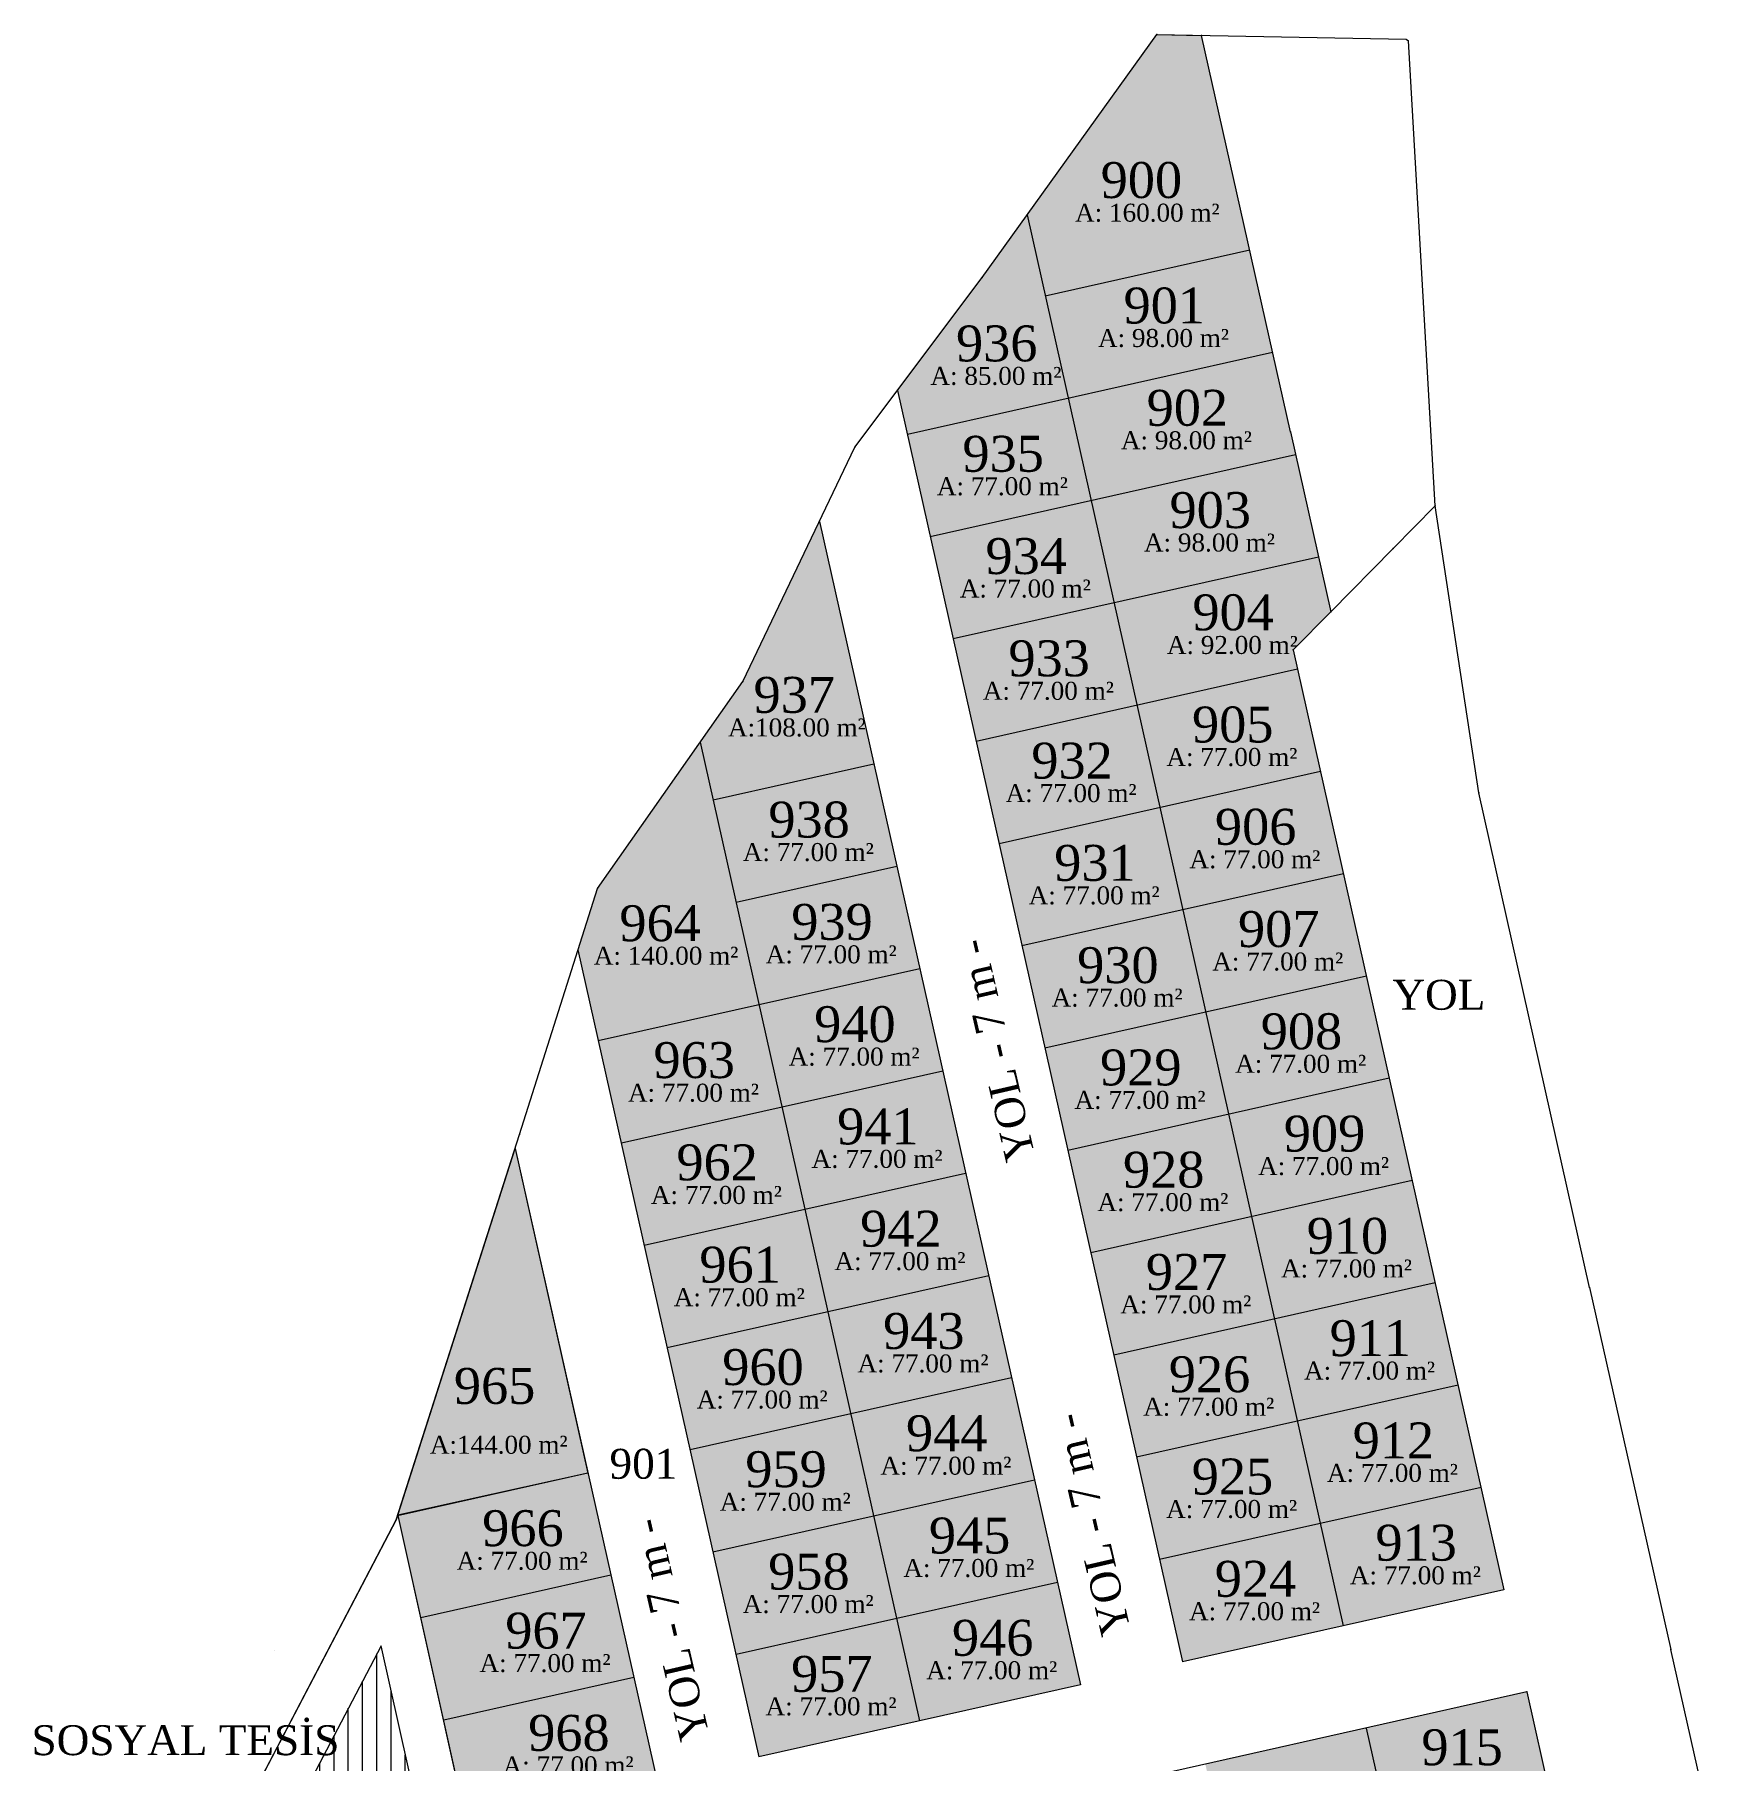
# Model space of a CAD drawing. Header units: metres. Extents: x 479883 to 480038, y 4463406 to 4463676.
# Drawn here: x 479899 to 480010.9, y 4463560.7 to 4463676 of the extents above; entities that cross this region are included whole.
import ezdxf

# ---------------------------------------------------------------- set-up
doc = ezdxf.new("R2010")
doc.units = ezdxf.units.M
doc.layers.get('0').update_dxf_attribs({"color": 5, "lineweight": 0})
for name, color, linetype, lineweight in [('DETAY_YOL_YAZI', 6, 'Continuous', 0), ('NOKTA_PARSEL', 1, 'Continuous', 0), ('PARSEL_HAT', 150, 'Continuous', 0), ('PARSEL_İPTAL', 254, 'Continuous', 0), ('PARSEL_NO', 4, 'Continuous', 0), ('YAZI', 3, 'Continuous', 0)]:
    doc.layers.add(name, color=color, linetype=linetype, lineweight=lineweight)
doc.styles.get("Standard").update_dxf_attribs({"font": 'TimesNewRoman.ttf'})

msp = doc.modelspace()

# ---------------------------------------------------------------- hatches: boundary and pattern name
h = msp.add_hatch(color=5)
h.dxf.hatch_style = 1
h.paths.add_polyline_path([(479976.96, 4463675.92), (479973.97, 4463675.98), (479965.31, 4463663.93), (479966.52, 4463658.5), (479980.18, 4463661.57)])
h = msp.add_hatch(color=1)
h.dxf.hatch_style = 1
h.paths.add_polyline_path([(479965.31, 4463663.93), (479962.31, 4463659.76), (479956.66, 4463652.21), (479957.32, 4463649.27), (479968.05, 4463651.67)])
h = msp.add_hatch(color=1)
h.dxf.hatch_style = 1
h.paths.add_polyline_path([(479981.71, 4463654.74), (479980.18, 4463661.57), (479966.52, 4463658.5), (479968.05, 4463651.67)])
h = msp.add_hatch(color=5)
h.dxf.hatch_style = 1
h.paths.add_polyline_path([(479983.24, 4463647.91), (479982.9, 4463649.45), (479981.71, 4463654.74), (479968.05, 4463651.67), (479969.58, 4463644.84)])
h = msp.add_hatch(color=5)
h.dxf.hatch_style = 1
h.paths.add_polyline_path([(479968.05, 4463651.67), (479957.32, 4463649.27), (479958.85, 4463642.44), (479969.58, 4463644.84)])
h = msp.add_hatch(color=1)
h.dxf.hatch_style = 1
h.paths.add_polyline_path([(479983.24, 4463647.91), (479969.58, 4463644.84), (479971.11, 4463638.01), (479984.77, 4463641.08)])
h = msp.add_hatch(color=1)
h.dxf.hatch_style = 1
h.paths.add_polyline_path([(479969.58, 4463644.84), (479958.85, 4463642.44), (479960.38, 4463635.61), (479971.11, 4463638.01)])
h = msp.add_hatch(color=1)
h.dxf.hatch_style = 1
h.paths.add_polyline_path([(479951.45, 4463643.46), (479946.34, 4463632.77), (479943.48, 4463628.71), (479944.35, 4463624.84), (479955.09, 4463627.24)])
h = msp.add_hatch(color=1)
h.dxf.hatch_style = 1
h.paths.add_polyline_path([(479985.59, 4463637.43), (479984.77, 4463641.08), (479971.11, 4463638.01), (479972.65, 4463631.18), (479983.38, 4463633.59), (479983.09, 4463634.89)])
h = msp.add_hatch(color=5)
h.dxf.hatch_style = 1
h.paths.add_polyline_path([(479971.11, 4463638.01), (479960.38, 4463635.61), (479961.91, 4463628.77), (479972.65, 4463631.18)])
h = msp.add_hatch(color=1)
h.dxf.hatch_style = 1
h.paths.add_polyline_path([(479983.38, 4463633.59), (479972.65, 4463631.18), (479974.18, 4463624.35), (479984.91, 4463626.76)])
h = msp.add_hatch(color=5)
h.dxf.hatch_style = 1
h.paths.add_polyline_path([(479972.65, 4463631.18), (479961.91, 4463628.77), (479963.44, 4463621.94), (479974.18, 4463624.35)])
h = msp.add_hatch(color=1)
h.dxf.hatch_style = 1
h.paths.add_polyline_path([(479943.48, 4463628.71), (479936.62, 4463618.94), (479935.32, 4463614.84), (479936.68, 4463608.77), (479947.42, 4463611.18)])
h = msp.add_hatch(color=1)
h.dxf.hatch_style = 1
h.paths.add_polyline_path([(479955.09, 4463627.24), (479944.35, 4463624.84), (479945.88, 4463618.01), (479956.62, 4463620.41)])
h = msp.add_hatch(color=5)
h.dxf.hatch_style = 1
h.paths.add_polyline_path([(479984.91, 4463626.76), (479974.18, 4463624.35), (479975.71, 4463617.52), (479986.44, 4463619.93)])
h = msp.add_hatch(color=5)
h.dxf.hatch_style = 1
h.paths.add_polyline_path([(479974.18, 4463624.35), (479963.44, 4463621.94), (479964.97, 4463615.11), (479975.71, 4463617.52)])
h = msp.add_hatch(color=1)
h.dxf.hatch_style = 1
h.paths.add_polyline_path([(479956.62, 4463620.41), (479945.88, 4463618.01), (479947.42, 4463611.18), (479958.15, 4463613.58)])
h = msp.add_hatch(color=5)
h.dxf.hatch_style = 1
h.paths.add_polyline_path([(479986.44, 4463619.93), (479975.71, 4463617.52), (479977.24, 4463610.69), (479987.97, 4463613.1)])
h = msp.add_hatch(color=1)
h.dxf.hatch_style = 1
h.paths.add_polyline_path([(479975.71, 4463617.52), (479964.97, 4463615.11), (479966.51, 4463608.28), (479977.24, 4463610.69)])
h = msp.add_hatch(color=5)
h.dxf.hatch_style = 1
h.paths.add_polyline_path([(479958.15, 4463613.58), (479947.42, 4463611.18), (479948.95, 4463604.35), (479959.68, 4463606.75)])
h = msp.add_hatch(color=5)
h.dxf.hatch_style = 1
h.paths.add_polyline_path([(479987.97, 4463613.1), (479977.24, 4463610.69), (479978.77, 4463603.86), (479989.5, 4463606.27)])
h = msp.add_hatch(color=1)
h.dxf.hatch_style = 1
h.paths.add_polyline_path([(479947.42, 4463611.18), (479936.68, 4463608.77), (479938.22, 4463601.94), (479948.95, 4463604.35)])
h = msp.add_hatch(color=5)
h.dxf.hatch_style = 1
h.paths.add_polyline_path([(479977.24, 4463610.69), (479966.51, 4463608.28), (479968.04, 4463601.45), (479978.77, 4463603.86)])
h = msp.add_hatch(color=5)
h.dxf.hatch_style = 1
h.paths.add_polyline_path([(479959.68, 4463606.75), (479948.95, 4463604.35), (479950.48, 4463597.51), (479961.21, 4463599.92)])
h = msp.add_hatch(color=5)
h.dxf.hatch_style = 1
h.paths.add_polyline_path([(479989.5, 4463606.27), (479978.77, 4463603.86), (479980.3, 4463597.03), (479991.03, 4463599.44)])
h = msp.add_hatch(color=1)
h.dxf.hatch_style = 1
h.paths.add_polyline_path([(479948.95, 4463604.35), (479938.22, 4463601.94), (479939.75, 4463595.11), (479950.48, 4463597.51)])
h = msp.add_hatch(color=5)
h.dxf.hatch_style = 1
h.paths.add_polyline_path([(479978.77, 4463603.86), (479968.04, 4463601.45), (479969.57, 4463594.62), (479980.3, 4463597.03)])
h = msp.add_hatch(color=2)
h.dxf.hatch_style = 1
h.paths.add_polyline_path([(479931.12, 4463601.58), (479923.3, 4463577.09), (479935.98, 4463579.91)])
h = msp.add_hatch(color=5)
h.dxf.hatch_style = 1
h.paths.add_polyline_path([(479961.21, 4463599.92), (479950.48, 4463597.51), (479952.01, 4463590.68), (479962.75, 4463593.09)])
h = msp.add_hatch(color=5)
h.dxf.hatch_style = 1
h.paths.add_polyline_path([(479991.03, 4463599.44), (479980.3, 4463597.03), (479981.83, 4463590.2), (479992.56, 4463592.61)])
h = msp.add_hatch(color=5)
h.dxf.hatch_style = 1
h.paths.add_polyline_path([(479950.48, 4463597.51), (479939.75, 4463595.11), (479941.28, 4463588.28), (479952.01, 4463590.68)])
h = msp.add_hatch(color=5)
h.dxf.hatch_style = 1
h.paths.add_polyline_path([(479980.3, 4463597.03), (479969.57, 4463594.62), (479971.1, 4463587.79), (479981.83, 4463590.2)])
h = msp.add_hatch(color=5)
h.dxf.hatch_style = 1
h.paths.add_polyline_path([(479964.28, 4463586.26), (479962.75, 4463593.09), (479952.01, 4463590.68), (479953.55, 4463583.85)])
h = msp.add_hatch(color=5)
h.dxf.hatch_style = 1
h.paths.add_polyline_path([(479992.56, 4463592.61), (479981.83, 4463590.2), (479983.36, 4463583.37), (479994.1, 4463585.78)])
h = msp.add_hatch(color=5)
h.dxf.hatch_style = 1
h.paths.add_polyline_path([(479952.01, 4463590.68), (479941.28, 4463588.28), (479942.81, 4463581.45), (479953.55, 4463583.85)])
h = msp.add_hatch(color=5)
h.dxf.hatch_style = 1
h.paths.add_polyline_path([(479981.83, 4463590.2), (479971.1, 4463587.79), (479972.63, 4463580.96), (479983.36, 4463583.37)])
h = msp.add_hatch(color=5)
h.dxf.hatch_style = 1
h.paths.add_polyline_path([(479964.28, 4463586.26), (479953.55, 4463583.85), (479955.08, 4463577.02), (479965.81, 4463579.43)])
h = msp.add_hatch(color=5)
h.dxf.hatch_style = 1
h.paths.add_polyline_path([(479995.63, 4463578.95), (479994.1, 4463585.78), (479983.36, 4463583.37), (479984.89, 4463576.54)])
h = msp.add_hatch(color=5)
h.dxf.hatch_style = 1
h.paths.add_polyline_path([(479953.55, 4463583.85), (479942.81, 4463581.45), (479944.34, 4463574.62), (479955.08, 4463577.02)])
h = msp.add_hatch(color=5)
h.dxf.hatch_style = 1
h.paths.add_polyline_path([(479983.36, 4463583.37), (479972.63, 4463580.96), (479974.16, 4463574.13), (479984.89, 4463576.54)])
h = msp.add_hatch(color=5)
h.dxf.hatch_style = 1
h.paths.add_polyline_path([(479935.98, 4463579.91), (479923.31, 4463577.07), (479924.83, 4463570.24), (479937.51, 4463573.08)])
h = msp.add_hatch(color=5)
h.dxf.hatch_style = 1
h.paths.add_polyline_path([(479965.81, 4463579.43), (479955.08, 4463577.02), (479956.61, 4463570.19), (479967.34, 4463572.6)])
h = msp.add_hatch(color=1)
h.dxf.hatch_style = 1
h.paths.add_polyline_path([(479995.63, 4463578.95), (479984.89, 4463576.54), (479986.42, 4463569.71), (479997.16, 4463572.12)])
h = msp.add_hatch(color=5)
h.dxf.hatch_style = 1
h.paths.add_polyline_path([(479955.08, 4463577.02), (479944.34, 4463574.62), (479945.88, 4463567.79), (479956.61, 4463570.19)])
h = msp.add_hatch(color=5)
h.dxf.hatch_style = 1
h.paths.add_polyline_path([(479984.89, 4463576.54), (479974.16, 4463574.13), (479975.69, 4463567.3), (479986.42, 4463569.71)])
h = msp.add_hatch(color=5)
h.dxf.hatch_style = 1
h.paths.add_polyline_path([(479937.51, 4463573.08), (479924.83, 4463570.24), (479926.36, 4463563.41), (479939.05, 4463566.25)])
h = msp.add_hatch(color=1)
h.dxf.hatch_style = 1
h.paths.add_polyline_path([(479967.34, 4463572.6), (479956.61, 4463570.19), (479958.14, 4463563.36), (479968.88, 4463565.77)])
h = msp.add_hatch(color=1)
h.dxf.hatch_style = 1
h.paths.add_polyline_path([(479956.61, 4463570.19), (479945.88, 4463567.79), (479947.41, 4463560.96), (479958.14, 4463563.36)])
h = msp.add_hatch()
h.set_pattern_fill('ANSI31', color=0, scale=0.3, angle=45)
h.paths.add_polyline_path([(479922.17, 4463568.38), (479911.99, 4463548.91), (479925.82, 4463552.01)])
h = msp.add_hatch(color=1)
h.dxf.hatch_style = 1
h.paths.add_polyline_path([(479939.05, 4463566.25), (479926.36, 4463563.41), (479927.88, 4463556.57), (479940.58, 4463559.42)])
h = msp.add_hatch(color=5)
h.dxf.hatch_style = 1
h.paths.add_polyline_path([(479998.69, 4463565.29), (479987.96, 4463562.88), (479989.49, 4463556.05), (480000.22, 4463558.45)])
h = msp.add_hatch(color=5)
h.dxf.hatch_style = 1
h.paths.add_polyline_path([(479987.96, 4463562.88), (479977.22, 4463560.47), (479978.75, 4463553.64), (479989.49, 4463556.05)])

# ---------------------------------------------------------------- linework, layer by layer
at = {"color": 152, "true_color": 0x2776bb}
for p, q in [((479990.63, 4463675.67), (479990.79, 4463675.55)), ((479992.57, 4463644.5), (479990.79, 4463675.55)), ((479995.48, 4463625.33), (479992.57, 4463644.5)), ((480010.89, 4463556.59), (480008.3, 4463568.12))]:
    msp.add_line(p, q, dxfattribs=at)
msp.add_lwpolyline([(479931.12, 4463601.58), (479935.98, 4463579.91), (479923.3, 4463577.09), (479931.12, 4463601.58)], dxfattribs=at)
at = {"color": 0}
for points in [[(479923.31, 4463577.07), (479923.27, 4463577.06), (479923.19, 4463576.79), (479906.34, 4463544.57), (479929.4, 4463549.74)], [(479922.17, 4463568.38), (479911.99, 4463548.91), (479925.82, 4463552.01)]]:
    msp.add_lwpolyline(points, close=True, dxfattribs=at)
at = {"layer": 'NOKTA_PARSEL'}
for p in [(479973.97, 4463675.98), (479976.96, 4463675.92), (479962.31, 4463659.76), (479982.9, 4463649.45), (479953.82, 4463648.42), (479992.57, 4463644.5), (479989.77, 4463641.66), (479985.59, 4463637.43), (479983.09, 4463634.89), (479946.34, 4463632.77), (479995.48, 4463625.33), (479936.62, 4463618.94), (479931.42, 4463602.51), (480002.88, 4463592.31), (479923.19, 4463576.79), (480008.3, 4463568.12), (479998.69, 4463565.29)]:
    msp.add_point(p, dxfattribs=at)
at = {"layer": 'PARSEL_HAT'}
for p, q in [((479962.31, 4463659.76), (479973.97, 4463675.98)), ((479973.97, 4463675.98), (479990.63, 4463675.67)), ((479973.97, 4463675.98), (479976.96, 4463675.92)), ((479982.9, 4463649.45), (479976.96, 4463675.92)), ((479965.31, 4463663.93), (479986.42, 4463569.71)), ((479980.18, 4463661.57), (479966.52, 4463658.5)), ((479953.82, 4463648.42), (479962.31, 4463659.76)), ((479981.71, 4463654.74), (479957.32, 4463649.27)), ((479956.66, 4463652.21), (479975.69, 4463567.3)), ((479982.9, 4463649.45), (479985.59, 4463637.43)), ((479946.34, 4463632.77), (479953.82, 4463648.42)), ((479983.24, 4463647.91), (479958.85, 4463642.44)), ((479989.77, 4463641.66), (479992.57, 4463644.5)), ((479985.59, 4463637.43), (479989.77, 4463641.66)), ((479984.77, 4463641.08), (479960.38, 4463635.61)), ((479983.09, 4463634.89), (479985.59, 4463637.43)), ((479983.09, 4463634.89), (479997.16, 4463572.12)), ((479983.38, 4463633.59), (479961.91, 4463628.77)), ((479936.62, 4463618.94), (479946.34, 4463632.77)), ((479955.09, 4463627.24), (479944.35, 4463624.84)), ((479984.91, 4463626.76), (479963.44, 4463621.94)), ((480002.88, 4463592.31), (479995.48, 4463625.33)), ((479956.62, 4463620.41), (479945.88, 4463618.01)), ((479986.44, 4463619.93), (479964.97, 4463615.11)), ((479931.42, 4463602.51), (479936.62, 4463618.94)), ((479958.15, 4463613.58), (479936.68, 4463608.77)), ((479987.97, 4463613.1), (479966.51, 4463608.28)), ((479959.68, 4463606.75), (479938.22, 4463601.94)), ((479989.5, 4463606.27), (479968.04, 4463601.45)), ((479923.19, 4463576.79), (479931.42, 4463602.51)), ((479961.21, 4463599.92), (479939.75, 4463595.11)), ((479991.03, 4463599.44), (479969.57, 4463594.62)), ((479992.56, 4463592.61), (479971.1, 4463587.79)), ((480002.88, 4463592.31), (480008.3, 4463568.12)), ((479994.1, 4463585.78), (479972.63, 4463580.96)), ((479935.98, 4463579.91), (479923.27, 4463577.06)), ((479965.81, 4463579.43), (479944.34, 4463574.62)), ((479995.63, 4463578.95), (479974.16, 4463574.13)), ((479904.64, 4463541.32), (479923.19, 4463576.79)), ((479929.4, 4463549.74), (479923.31, 4463577.07)), ((479937.51, 4463573.08), (479924.83, 4463570.24)), ((479967.34, 4463572.6), (479945.88, 4463567.79)), ((479997.16, 4463572.12), (479975.69, 4463567.3)), ((479915.06, 4463568.05), (479915.06, 4463568.05)), ((479939.05, 4463566.25), (479926.36, 4463563.41)), ((479968.88, 4463565.77), (479947.41, 4463560.96)), ((479998.69, 4463565.29), (480004.81, 4463537.96)), ((479987.96, 4463562.88), (479994.08, 4463535.56))]:
    msp.add_line(p, q, dxfattribs=at)
at = {"layer": 'PARSEL_HAT', "color": 150}
for p, q in [((479962.75, 4463593.09), (479941.28, 4463588.28)), ((479964.28, 4463586.26), (479942.81, 4463581.45))]:
    msp.add_line(p, q, dxfattribs=at)
at = {"layer": 'PARSEL_HAT'}
for points in [[(479951.45, 4463643.46), (479968.88, 4463565.77)], [(479943.48, 4463628.71), (479958.14, 4463563.36)], [(479935.32, 4463614.84), (479947.41, 4463560.96)], [(479931.12, 4463601.58), (479940.58, 4463559.42)]]:
    msp.add_lwpolyline(points, dxfattribs=at)
at = {"layer": 'PARSEL_İPTAL'}
for p, q in [((479997.16, 4463572.12), (479975.69, 4463567.3)), ((479998.69, 4463565.29), (479906.34, 4463544.57)), ((479968.88, 4463565.77), (479947.41, 4463560.96))]:
    msp.add_line(p, q, dxfattribs=at)

# ---------------------------------------------------------------- texts
at = {"layer": 'DETAY_YOL_YAZI'}
msp.add_text('YOL', height=2, dxfattribs=at).set_placement((479989.71, 4463610.85))
at = {"layer": 'PARSEL_NO'}
for p in [(479965.88, 4463601.01), (479972.26, 4463569.34), (479944.13, 4463562.32)]:
    msp.add_text('YOL - 7 m -', height=2, rotation=103, dxfattribs=at).set_placement(p)
for s, p in [('901', (479937.43, 4463579.53)), ('SOSYAL TESİS', (479898.83, 4463561.07))]:
    msp.add_text(s, height=2, dxfattribs=at).set_placement(p)
at = {"layer": 'YAZI'}
for s, height, p in [('900', 2.4, (479970.23, 4463665.06)), ('A: 160.00 m²', 1.2, (479968.52, 4463663.48)), ('901', 2.4, (479971.76, 4463656.68)), ('936', 2.4, (479960.57, 4463654.15)), ('A: 98.00 m²', 1.2, (479970.05, 4463655.11)), ('A: 85.00 m²', 1.2, (479958.86, 4463652.58)), ('902', 2.4, (479973.3, 4463649.85)), ('A: 98.00 m²', 1.2, (479971.58, 4463648.28)), ('935', 2.4, (479961, 4463646.78)), ('A: 77.00 m²', 1.2, (479959.29, 4463645.21)), ('903', 2.4, (479974.83, 4463643.02)), ('A: 98.00 m²', 1.2, (479973.12, 4463641.45)), ('934', 2.4, (479962.54, 4463639.95)), ('A: 77.00 m²', 1.2, (479960.82, 4463638.38)), ('904', 2.4, (479976.36, 4463636.19)), ('933', 2.4, (479964.07, 4463633.12)), ('A: 92.00 m²', 1.2, (479974.65, 4463634.61)), ('937', 2.4, (479947.05, 4463630.68)), ('A: 77.00 m²', 1.2, (479962.36, 4463631.55)), ('905', 2.4, (479976.33, 4463628.7)), ('A:108.00 m²', 1.2, (479945.34, 4463629.1)), ('932', 2.4, (479965.6, 4463626.29)), ('A: 77.00 m²', 1.2, (479974.62, 4463627.13)), ('A: 77.00 m²', 1.2, (479963.88, 4463624.72)), ('938', 2.4, (479948.04, 4463622.35)), ('906', 2.4, (479977.86, 4463621.87)), ('A: 77.00 m²', 1.2, (479946.33, 4463620.78)), ('931', 2.4, (479967.13, 4463619.46)), ('A: 77.00 m²', 1.2, (479976.15, 4463620.3)), ('A: 77.00 m²', 1.2, (479965.42, 4463617.89)), ('964', 2.4, (479938.09, 4463615.43)), ('939', 2.4, (479949.57, 4463615.52)), ('907', 2.4, (479979.4, 4463615.04)), ('A: 140.00 m²', 1.2, (479936.38, 4463613.86)), ('A: 77.00 m²', 1.2, (479947.86, 4463613.95)), ('930', 2.4, (479968.66, 4463612.63)), ('A: 77.00 m²', 1.2, (479977.68, 4463613.47)), ('A: 77.00 m²', 1.2, (479966.95, 4463611.06)), ('940', 2.4, (479951.1, 4463608.69)), ('908', 2.4, (479980.92, 4463608.21)), ('963', 2.4, (479940.37, 4463606.29)), ('A: 77.00 m²', 1.2, (479949.39, 4463607.12)), ('929', 2.4, (479970.19, 4463605.8)), ('A: 77.00 m²', 1.2, (479979.21, 4463606.64)), ('A: 77.00 m²', 1.2, (479938.66, 4463604.71)), ('A: 77.00 m²', 1.2, (479968.48, 4463604.23)), ('941', 2.4, (479952.63, 4463601.86)), ('909', 2.4, (479982.46, 4463601.38)), ('962', 2.4, (479941.9, 4463599.46)), ('A: 77.00 m²', 1.2, (479950.92, 4463600.29)), ('928', 2.4, (479971.72, 4463598.97)), ('A: 77.00 m²', 1.2, (479980.74, 4463599.81)), ('A: 77.00 m²', 1.2, (479940.19, 4463597.88)), ('A: 77.00 m²', 1.2, (479970.01, 4463597.4)), ('942', 2.4, (479954.17, 4463595.03)), ('910', 2.4, (479983.99, 4463594.55)), ('961', 2.4, (479943.43, 4463592.63)), ('A: 77.00 m²', 1.2, (479952.45, 4463593.46)), ('927', 2.4, (479973.25, 4463592.14)), ('A: 77.00 m²', 1.2, (479982.27, 4463592.97)), ('A: 77.00 m²', 1.2, (479941.72, 4463591.05)), ('A: 77.00 m²', 1.2, (479971.54, 4463590.57)), ('943', 2.4, (479955.7, 4463588.2)), ('911', 2.4, (479985.52, 4463587.72)), ('960', 2.4, (479944.96, 4463585.79)), ('A: 77.00 m²', 1.2, (479953.99, 4463586.63)), ('926', 2.4, (479974.78, 4463585.31)), ('A: 77.00 m²', 1.2, (479983.81, 4463586.15)), ('965', 2.4, (479927.04, 4463584.53)), ('A: 77.00 m²', 1.2, (479943.25, 4463584.22)), ('A: 77.00 m²', 1.2, (479973.07, 4463583.74)), ('944', 2.4, (479957.23, 4463581.37)), ('912', 2.4, (479987.06, 4463580.89)), ('A:144.00 m²', 1.2, (479925.43, 4463581.2)), ('959', 2.4, (479946.5, 4463578.97)), ('A: 77.00 m²', 1.2, (479955.52, 4463579.8)), ('925', 2.4, (479976.31, 4463578.48)), ('A: 77.00 m²', 1.2, (479985.34, 4463579.32)), ('A: 77.00 m²', 1.2, (479944.79, 4463577.39)), ('A: 77.00 m²', 1.2, (479974.6, 4463576.91)), ('966', 2.4, (479928.93, 4463575.03)), ('945', 2.4, (479958.76, 4463574.54)), ('913', 2.4, (479988.58, 4463574.06)), ('A: 77.00 m²', 1.2, (479927.22, 4463573.45)), ('958', 2.4, (479948.03, 4463572.13)), ('A: 77.00 m²', 1.2, (479957.05, 4463572.97)), ('924', 2.4, (479977.85, 4463571.65)), ('A: 77.00 m²', 1.2, (479986.87, 4463572.48)), ('A: 77.00 m²', 1.2, (479946.32, 4463570.56)), ('A: 77.00 m²', 1.2, (479976.13, 4463570.08)), ('967', 2.4, (479930.47, 4463568.19)), ('946', 2.4, (479960.3, 4463567.71)), ('A: 77.00 m²', 1.2, (479928.75, 4463566.62)), ('957', 2.4, (479949.56, 4463565.3)), ('A: 77.00 m²', 1.2, (479958.58, 4463566.14)), ('A: 77.00 m²', 1.2, (479947.85, 4463563.73)), ('968', 2.4, (479932, 4463561.36)), ('915', 2.4, (479991.65, 4463560.4)), ('A: 77.00 m²', 1.2, (479930.29, 4463559.79))]:
    msp.add_text(s, height=height, rotation=360, dxfattribs=at).set_placement(p)

doc.saveas('drawing.dxf')
